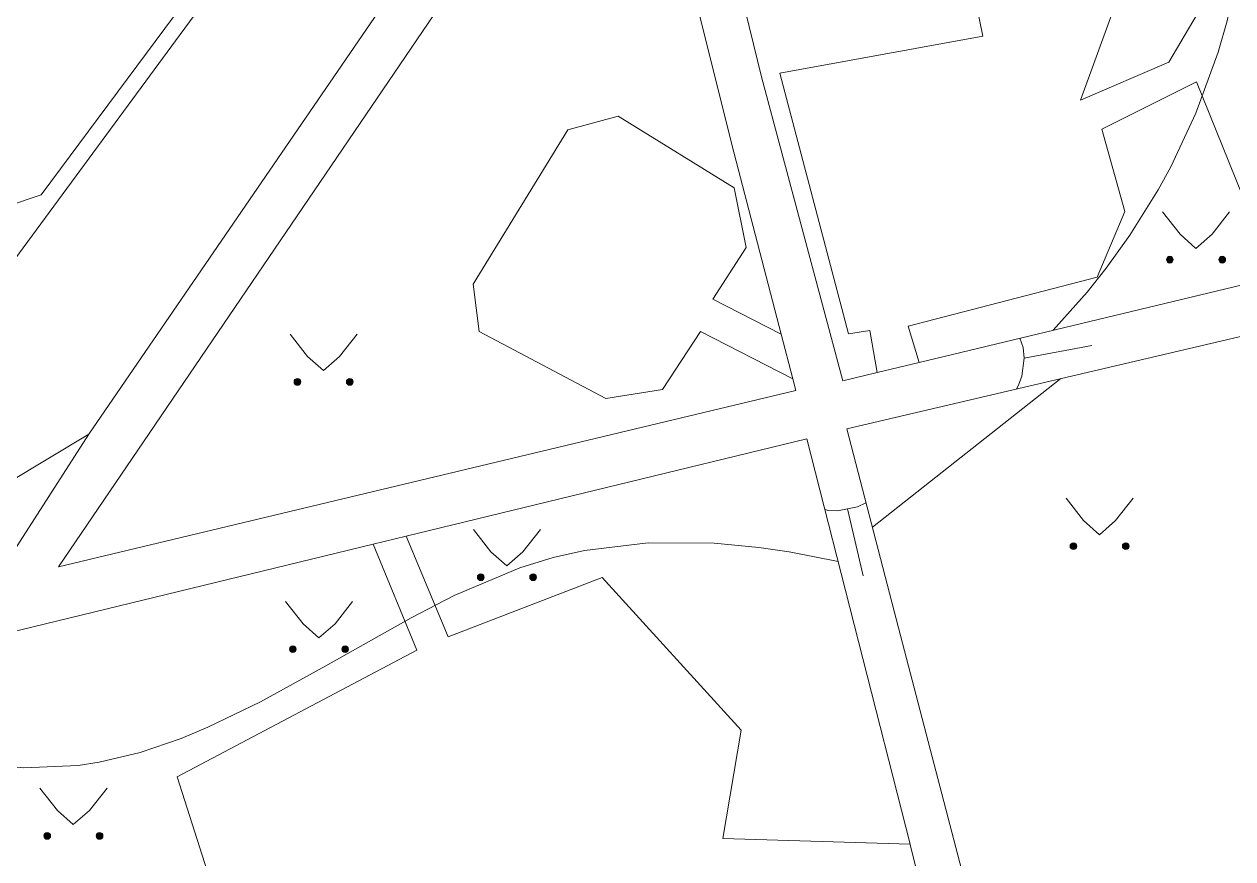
# Model space of a CAD drawing. Extents: x 1000 to 4000, y -5000 to -1000.
# Drawn here: x 1270.06 to 1305.17, y -4333.19 to -4308.93 of the extents above; entities that cross this region are included whole.
import ezdxf

# ---------------------------------------------------------------- set-up
doc = ezdxf.new("R2010")
doc.units = 0
doc.header["$MEASUREMENT"] = 0
for name, color, linetype in [('СЛОЙ_11', 7, 'CONTINUOUS'), ('СЛОЙ_24', 7, 'CONTINUOUS'), ('СЛОЙ_37', 7, 'CONTINUOUS'), ('СЛОЙ_41', 7, 'CONTINUOUS'), ('СЛОЙ_50', 7, 'CONTINUOUS')]:
    doc.layers.add(name, color=color, linetype=linetype)

msp = doc.modelspace()

# ---------------------------------------------------------------- linework, layer by layer
at = {"layer": 'СЛОЙ_11', "color": 253, "linetype": 'Continuous', "lineweight": 0}
msp.add_lwpolyline([(1257.778, -4304.9), (1273.423, -4282.673), (1275.112, -4282.49), (1286.852, -4290.192), (1286.89, -4291.904), (1270.554, -4313.893), (1268.666, -4314.525), (1257.544, -4306.69)], close=True, dxfattribs=at)
at = {"layer": 'СЛОЙ_24', "color": 253, "linetype": 'Continuous', "lineweight": 0}
for p, q in [((1271.055, -4324.703), (1287.605, -4300.347)), ((1296.056, -4318.765), (1313.872, -4314.479)), ((1293.955, -4320.69), (1314.696, -4315.823)), ((1294.836, -4319.059), (1296.056, -4318.765)), ((1293.841, -4319.298), (1294.836, -4319.059)), ((1271.055, -4324.703), (1292.474, -4319.575)), ((1281.156, -4323.813), (1292.792, -4320.982)), ((1280.191, -4324.048), (1281.156, -4323.813)), ((1269.598, -4326.625), (1280.191, -4324.048))]:
    msp.add_line(p, q, dxfattribs=at)
for points in [[(1271.935, -4320.845), (1291.2, -4292.735)], [(1288.77, -4299.376), (1291.475, -4310.462), (1293.841, -4319.298)], [(1287.605, -4300.347), (1290.619, -4312.424), (1292.05, -4317.939)], [(1296.976, -4304.708), (1297.907, -4309.277), (1292.014, -4310.353)], [(1296.056, -4318.765), (1295.735, -4317.704), (1301.232, -4316.285), (1302.03, -4314.377), (1301.365, -4311.982), (1304.114, -4310.607), (1305.444, -4313.89), (1309.346, -4312.204), (1308.06, -4309.232), (1312.381, -4306.662)], [(1304.956, -4307.236), (1303.316, -4310.031), (1300.745, -4311.14), (1302.03, -4307.591)], [(1292.014, -4310.353), (1294.006, -4317.926), (1294.626, -4317.837), (1294.836, -4319.059)], [(1292.388, -4319.242), (1289.707, -4317.859), (1288.598, -4319.544), (1286.958, -4319.811), (1283.278, -4317.859), (1283.101, -4316.484), (1285.849, -4312.004), (1287.312, -4311.605), (1290.682, -4313.69), (1291.037, -4315.419), (1290.061, -4316.928), (1292.05, -4317.939)], [(1292.05, -4317.939), (1292.388, -4319.242)], [(1292.388, -4319.242), (1292.474, -4319.575)], [(1269.188, -4325.117), (1271.935, -4320.845)], [(1292.792, -4320.982), (1295.794, -4332.763)], [(1293.955, -4320.69), (1295.455, -4326.472), (1298.322, -4337.458), (1299.545, -4341.878), (1299.109, -4348.757)], [(1281.156, -4323.813), (1282.375, -4326.739), (1286.852, -4325.009), (1290.887, -4329.445), (1290.355, -4332.594), (1295.794, -4332.763)], [(1280.191, -4324.048), (1281.461, -4327.123), (1274.501, -4330.804), (1276.097, -4335.816), (1281.018, -4339.631), (1282.791, -4339.852), (1281.151, -4343.743), (1275.077, -4339.973), (1274.718, -4340.445), (1273.576, -4339.514)], [(1295.794, -4332.763), (1295.797, -4332.773), (1296.049, -4333.787)]]:
    msp.add_lwpolyline(points, dxfattribs=at)
at = {"layer": 'СЛОЙ_37', "color": 253, "linetype": 'Continuous', "lineweight": 0}
for points in [[(1259.337, -4270.77), (1260.824, -4282.464), (1261.462, -4289.055), (1260.541, -4299.443), (1257.282, -4304.333), (1256.978, -4307.154), (1259.776, -4309.103), (1260.307, -4310.981), (1260.697, -4314.1), (1262.255, -4315.871), (1263.53, -4317.112), (1265.642, -4317.957), (1267.283, -4318.135), (1268.879, -4316.97), (1288.271, -4290.621)], [(1253.818, -4318.729), (1258.255, -4322.25), (1265.347, -4323.904), (1269.602, -4322.25), (1271.935, -4320.845)]]:
    msp.add_lwpolyline(points, dxfattribs=at)
at = {"layer": 'СЛОЙ_41', "color": 253, "linetype": 'Continuous', "lineweight": 0}
for p, q in [((1303.129, -4314.387), (1303.639, -4315.037)), ((1305.079, -4314.387), (1304.569, -4315.037)), ((1303.639, -4315.037), (1304.099, -4315.447)), ((1304.569, -4315.037), (1304.099, -4315.447)), ((1277.779, -4317.94), (1278.289, -4318.59)), ((1279.729, -4317.94), (1279.219, -4318.59)), ((1278.289, -4318.59), (1278.749, -4319)), ((1279.219, -4318.59), (1278.749, -4319)), ((1300.325, -4322.71), (1300.835, -4323.36)), ((1302.275, -4322.71), (1301.765, -4323.36)), ((1300.835, -4323.36), (1301.295, -4323.77)), ((1301.765, -4323.36), (1301.295, -4323.77)), ((1283.106, -4323.616), (1283.616, -4324.266)), ((1285.056, -4323.616), (1284.546, -4324.266)), ((1283.616, -4324.266), (1284.076, -4324.676)), ((1284.546, -4324.266), (1284.076, -4324.676)), ((1277.647, -4325.707), (1278.157, -4326.357)), ((1279.597, -4325.707), (1279.087, -4326.357)), ((1278.157, -4326.357), (1278.617, -4326.767)), ((1279.087, -4326.357), (1278.617, -4326.767)), ((1270.513, -4331.135), (1271.023, -4331.785)), ((1272.463, -4331.135), (1271.953, -4331.785)), ((1271.023, -4331.785), (1271.483, -4332.195)), ((1271.953, -4331.785), (1271.483, -4332.195))]:
    msp.add_line(p, q, dxfattribs=at)
for centre in [(1303.343, -4315.775), (1304.864, -4315.775), (1277.993, -4319.328), (1279.514, -4319.328), (1300.539, -4324.1), (1302.06, -4324.1), (1283.32, -4325.006), (1284.841, -4325.006), (1277.861, -4327.095), (1279.382, -4327.095), (1270.727, -4332.523), (1272.248, -4332.523)]:
    msp.add_circle(centre, 0.0976, dxfattribs=at)
for points in [[(1303.247, -4315.794), (1303.245, -4315.775), (1303.247, -4315.756)], [(1303.252, -4315.812), (1303.247, -4315.756), (1303.252, -4315.738)], [(1303.247, -4315.794), (1303.247, -4315.756), (1303.252, -4315.812)], [(1303.261, -4315.829), (1303.252, -4315.738), (1303.261, -4315.721)], [(1303.252, -4315.812), (1303.252, -4315.738), (1303.261, -4315.829)], [(1303.274, -4315.844), (1303.261, -4315.721), (1303.274, -4315.706)], [(1303.261, -4315.829), (1303.261, -4315.721), (1303.274, -4315.844)], [(1303.288, -4315.856), (1303.274, -4315.706), (1303.288, -4315.694)], [(1303.274, -4315.844), (1303.274, -4315.706), (1303.288, -4315.856)], [(1303.305, -4315.865), (1303.288, -4315.694), (1303.305, -4315.685)], [(1303.288, -4315.856), (1303.288, -4315.694), (1303.305, -4315.865)], [(1303.324, -4315.871), (1303.305, -4315.685), (1303.324, -4315.679)], [(1303.305, -4315.865), (1303.305, -4315.685), (1303.324, -4315.871)], [(1303.343, -4315.873), (1303.324, -4315.679), (1303.343, -4315.677)], [(1303.324, -4315.871), (1303.324, -4315.679), (1303.343, -4315.873)], [(1304.768, -4315.794), (1304.766, -4315.775), (1304.768, -4315.756)], [(1304.773, -4315.812), (1304.768, -4315.756), (1304.773, -4315.738)], [(1304.768, -4315.794), (1304.768, -4315.756), (1304.773, -4315.812)], [(1304.782, -4315.829), (1304.773, -4315.738), (1304.782, -4315.721)], [(1304.773, -4315.812), (1304.773, -4315.738), (1304.782, -4315.829)], [(1304.795, -4315.844), (1304.782, -4315.721), (1304.795, -4315.706)], [(1304.782, -4315.829), (1304.782, -4315.721), (1304.795, -4315.844)], [(1304.809, -4315.856), (1304.795, -4315.706), (1304.809, -4315.694)], [(1304.795, -4315.844), (1304.795, -4315.706), (1304.809, -4315.856)], [(1304.826, -4315.865), (1304.809, -4315.694), (1304.826, -4315.685)], [(1304.809, -4315.856), (1304.809, -4315.694), (1304.826, -4315.865)], [(1304.845, -4315.871), (1304.826, -4315.685), (1304.845, -4315.679)], [(1304.826, -4315.865), (1304.826, -4315.685), (1304.845, -4315.871)], [(1304.864, -4315.873), (1304.845, -4315.679), (1304.864, -4315.677)], [(1304.845, -4315.871), (1304.845, -4315.679), (1304.864, -4315.873)], [(1277.924, -4319.397), (1277.911, -4319.274), (1277.924, -4319.259)], [(1277.938, -4319.409), (1277.924, -4319.259), (1277.938, -4319.247)], [(1277.924, -4319.397), (1277.924, -4319.259), (1277.938, -4319.409)], [(1277.955, -4319.418), (1277.938, -4319.247), (1277.955, -4319.238)], [(1277.938, -4319.409), (1277.938, -4319.247), (1277.955, -4319.418)], [(1277.974, -4319.424), (1277.955, -4319.238), (1277.974, -4319.232)], [(1277.955, -4319.418), (1277.955, -4319.238), (1277.974, -4319.424)], [(1277.993, -4319.426), (1277.974, -4319.232), (1277.993, -4319.23)], [(1277.974, -4319.424), (1277.974, -4319.232), (1277.993, -4319.426)], [(1279.445, -4319.397), (1279.432, -4319.274), (1279.445, -4319.259)], [(1279.459, -4319.409), (1279.445, -4319.259), (1279.459, -4319.247)], [(1279.445, -4319.397), (1279.445, -4319.259), (1279.459, -4319.409)], [(1279.476, -4319.418), (1279.459, -4319.247), (1279.476, -4319.238)], [(1279.459, -4319.409), (1279.459, -4319.247), (1279.476, -4319.418)], [(1279.495, -4319.424), (1279.476, -4319.238), (1279.495, -4319.232)], [(1279.476, -4319.418), (1279.476, -4319.238), (1279.495, -4319.424)], [(1279.514, -4319.426), (1279.495, -4319.232), (1279.514, -4319.23)], [(1279.495, -4319.424), (1279.495, -4319.232), (1279.514, -4319.426)], [(1277.897, -4319.347), (1277.895, -4319.328), (1277.897, -4319.309)], [(1277.902, -4319.365), (1277.897, -4319.309), (1277.902, -4319.291)], [(1277.897, -4319.347), (1277.897, -4319.309), (1277.902, -4319.365)], [(1277.911, -4319.382), (1277.902, -4319.291), (1277.911, -4319.274)], [(1277.902, -4319.365), (1277.902, -4319.291), (1277.911, -4319.382)], [(1277.911, -4319.382), (1277.911, -4319.274), (1277.924, -4319.397)], [(1279.418, -4319.347), (1279.416, -4319.328), (1279.418, -4319.309)], [(1279.423, -4319.365), (1279.418, -4319.309), (1279.423, -4319.291)], [(1279.418, -4319.347), (1279.418, -4319.309), (1279.423, -4319.365)], [(1279.432, -4319.382), (1279.423, -4319.291), (1279.432, -4319.274)], [(1279.423, -4319.365), (1279.423, -4319.291), (1279.432, -4319.382)], [(1279.432, -4319.382), (1279.432, -4319.274), (1279.445, -4319.397)], [(1300.443, -4324.119), (1300.441, -4324.1), (1300.443, -4324.08)], [(1300.449, -4324.137), (1300.443, -4324.08), (1300.449, -4324.062)], [(1300.443, -4324.119), (1300.443, -4324.08), (1300.449, -4324.137)], [(1300.458, -4324.154), (1300.449, -4324.062), (1300.458, -4324.045)], [(1300.449, -4324.137), (1300.449, -4324.062), (1300.458, -4324.154)], [(1300.47, -4324.169), (1300.458, -4324.045), (1300.47, -4324.031)], [(1300.458, -4324.154), (1300.458, -4324.045), (1300.47, -4324.169)], [(1300.485, -4324.181), (1300.47, -4324.031), (1300.485, -4324.018)], [(1300.47, -4324.169), (1300.47, -4324.031), (1300.485, -4324.181)], [(1300.502, -4324.19), (1300.485, -4324.018), (1300.502, -4324.009)], [(1300.485, -4324.181), (1300.485, -4324.018), (1300.502, -4324.19)], [(1300.52, -4324.195), (1300.502, -4324.009), (1300.52, -4324.004)], [(1300.502, -4324.19), (1300.502, -4324.009), (1300.52, -4324.195)], [(1300.539, -4324.197), (1300.52, -4324.004), (1300.539, -4324.002)], [(1300.52, -4324.195), (1300.52, -4324.004), (1300.539, -4324.197)], [(1301.964, -4324.119), (1301.962, -4324.1), (1301.964, -4324.08)], [(1301.97, -4324.137), (1301.964, -4324.08), (1301.97, -4324.062)], [(1301.964, -4324.119), (1301.964, -4324.08), (1301.97, -4324.137)], [(1301.979, -4324.154), (1301.97, -4324.062), (1301.979, -4324.045)], [(1301.97, -4324.137), (1301.97, -4324.062), (1301.979, -4324.154)], [(1301.991, -4324.169), (1301.979, -4324.045), (1301.991, -4324.031)], [(1301.979, -4324.154), (1301.979, -4324.045), (1301.991, -4324.169)], [(1302.006, -4324.181), (1301.991, -4324.031), (1302.006, -4324.018)], [(1301.991, -4324.169), (1301.991, -4324.031), (1302.006, -4324.181)], [(1302.023, -4324.19), (1302.006, -4324.018), (1302.023, -4324.009)], [(1302.006, -4324.181), (1302.006, -4324.018), (1302.023, -4324.19)], [(1302.041, -4324.195), (1302.023, -4324.009), (1302.041, -4324.004)], [(1302.023, -4324.19), (1302.023, -4324.009), (1302.041, -4324.195)], [(1302.06, -4324.197), (1302.041, -4324.004), (1302.06, -4324.002)], [(1302.041, -4324.195), (1302.041, -4324.004), (1302.06, -4324.197)], [(1283.224, -4325.025), (1283.222, -4325.006), (1283.224, -4324.986)], [(1283.23, -4325.043), (1283.224, -4324.986), (1283.23, -4324.968)], [(1283.224, -4325.025), (1283.224, -4324.986), (1283.23, -4325.043)], [(1283.239, -4325.06), (1283.23, -4324.968), (1283.239, -4324.951)], [(1283.23, -4325.043), (1283.23, -4324.968), (1283.239, -4325.06)], [(1283.251, -4325.075), (1283.239, -4324.951), (1283.251, -4324.937)], [(1283.239, -4325.06), (1283.239, -4324.951), (1283.251, -4325.075)], [(1283.266, -4325.087), (1283.251, -4324.937), (1283.266, -4324.924)], [(1283.251, -4325.075), (1283.251, -4324.937), (1283.266, -4325.087)], [(1283.283, -4325.096), (1283.266, -4324.924), (1283.283, -4324.915)], [(1283.266, -4325.087), (1283.266, -4324.924), (1283.283, -4325.096)], [(1283.301, -4325.101), (1283.283, -4324.915), (1283.301, -4324.91)], [(1283.283, -4325.096), (1283.283, -4324.915), (1283.301, -4325.101)], [(1283.32, -4325.103), (1283.301, -4324.91), (1283.32, -4324.908)], [(1283.301, -4325.101), (1283.301, -4324.91), (1283.32, -4325.103)], [(1284.745, -4325.025), (1284.743, -4325.006), (1284.745, -4324.986)], [(1284.751, -4325.043), (1284.745, -4324.986), (1284.751, -4324.968)], [(1284.745, -4325.025), (1284.745, -4324.986), (1284.751, -4325.043)], [(1284.76, -4325.06), (1284.751, -4324.968), (1284.76, -4324.951)], [(1284.751, -4325.043), (1284.751, -4324.968), (1284.76, -4325.06)], [(1284.772, -4325.075), (1284.76, -4324.951), (1284.772, -4324.937)], [(1284.76, -4325.06), (1284.76, -4324.951), (1284.772, -4325.075)], [(1284.787, -4325.087), (1284.772, -4324.937), (1284.787, -4324.924)], [(1284.772, -4325.075), (1284.772, -4324.937), (1284.787, -4325.087)], [(1284.804, -4325.096), (1284.787, -4324.924), (1284.804, -4324.915)], [(1284.787, -4325.087), (1284.787, -4324.924), (1284.804, -4325.096)], [(1284.822, -4325.101), (1284.804, -4324.915), (1284.822, -4324.91)], [(1284.804, -4325.096), (1284.804, -4324.915), (1284.822, -4325.101)], [(1284.841, -4325.103), (1284.822, -4324.91), (1284.841, -4324.908)], [(1284.822, -4325.101), (1284.822, -4324.91), (1284.841, -4325.103)], [(1277.765, -4327.114), (1277.763, -4327.095), (1277.765, -4327.076)], [(1277.77, -4327.132), (1277.765, -4327.076), (1277.77, -4327.058)], [(1277.765, -4327.114), (1277.765, -4327.076), (1277.77, -4327.132)], [(1277.779, -4327.149), (1277.77, -4327.058), (1277.779, -4327.041)], [(1277.77, -4327.132), (1277.77, -4327.058), (1277.779, -4327.149)], [(1277.792, -4327.164), (1277.779, -4327.041), (1277.792, -4327.026)], [(1277.779, -4327.149), (1277.779, -4327.041), (1277.792, -4327.164)], [(1277.806, -4327.176), (1277.792, -4327.026), (1277.806, -4327.014)], [(1277.792, -4327.164), (1277.792, -4327.026), (1277.806, -4327.176)], [(1277.823, -4327.185), (1277.806, -4327.014), (1277.823, -4327.005)], [(1277.806, -4327.176), (1277.806, -4327.014), (1277.823, -4327.185)], [(1277.842, -4327.191), (1277.823, -4327.005), (1277.842, -4326.999)], [(1277.823, -4327.185), (1277.823, -4327.005), (1277.842, -4327.191)], [(1277.861, -4327.193), (1277.842, -4326.999), (1277.861, -4326.997)], [(1277.842, -4327.191), (1277.842, -4326.999), (1277.861, -4327.193)], [(1279.286, -4327.114), (1279.284, -4327.095), (1279.286, -4327.076)], [(1279.291, -4327.132), (1279.286, -4327.076), (1279.291, -4327.058)], [(1279.286, -4327.114), (1279.286, -4327.076), (1279.291, -4327.132)], [(1279.3, -4327.149), (1279.291, -4327.058), (1279.3, -4327.041)], [(1279.291, -4327.132), (1279.291, -4327.058), (1279.3, -4327.149)], [(1279.313, -4327.164), (1279.3, -4327.041), (1279.313, -4327.026)], [(1279.3, -4327.149), (1279.3, -4327.041), (1279.313, -4327.164)], [(1279.327, -4327.176), (1279.313, -4327.026), (1279.327, -4327.014)], [(1279.313, -4327.164), (1279.313, -4327.026), (1279.327, -4327.176)], [(1279.344, -4327.185), (1279.327, -4327.014), (1279.344, -4327.005)], [(1279.327, -4327.176), (1279.327, -4327.014), (1279.344, -4327.185)], [(1279.363, -4327.191), (1279.344, -4327.005), (1279.363, -4326.999)], [(1279.344, -4327.185), (1279.344, -4327.005), (1279.363, -4327.191)], [(1279.382, -4327.193), (1279.363, -4326.999), (1279.382, -4326.997)], [(1279.363, -4327.191), (1279.363, -4326.999), (1279.382, -4327.193)], [(1270.631, -4332.542), (1270.629, -4332.523), (1270.631, -4332.504)], [(1270.636, -4332.56), (1270.631, -4332.504), (1270.636, -4332.486)], [(1270.631, -4332.542), (1270.631, -4332.504), (1270.636, -4332.56)], [(1270.645, -4332.577), (1270.636, -4332.486), (1270.645, -4332.469)], [(1270.636, -4332.56), (1270.636, -4332.486), (1270.645, -4332.577)], [(1270.658, -4332.592), (1270.645, -4332.469), (1270.658, -4332.454)], [(1270.645, -4332.577), (1270.645, -4332.469), (1270.658, -4332.592)], [(1270.672, -4332.604), (1270.658, -4332.454), (1270.672, -4332.442)], [(1270.658, -4332.592), (1270.658, -4332.454), (1270.672, -4332.604)], [(1270.689, -4332.613), (1270.672, -4332.442), (1270.689, -4332.433)], [(1270.672, -4332.604), (1270.672, -4332.442), (1270.689, -4332.613)], [(1270.708, -4332.619), (1270.689, -4332.433), (1270.708, -4332.427)], [(1270.689, -4332.613), (1270.689, -4332.433), (1270.708, -4332.619)], [(1270.727, -4332.621), (1270.708, -4332.427), (1270.727, -4332.425)], [(1270.708, -4332.619), (1270.708, -4332.427), (1270.727, -4332.621)], [(1272.152, -4332.542), (1272.15, -4332.523), (1272.152, -4332.504)], [(1272.157, -4332.56), (1272.152, -4332.504), (1272.157, -4332.486)], [(1272.152, -4332.542), (1272.152, -4332.504), (1272.157, -4332.56)], [(1272.166, -4332.577), (1272.157, -4332.486), (1272.166, -4332.469)], [(1272.157, -4332.56), (1272.157, -4332.486), (1272.166, -4332.577)], [(1272.179, -4332.592), (1272.166, -4332.469), (1272.179, -4332.454)], [(1272.166, -4332.577), (1272.166, -4332.469), (1272.179, -4332.592)], [(1272.193, -4332.604), (1272.179, -4332.454), (1272.193, -4332.442)], [(1272.179, -4332.592), (1272.179, -4332.454), (1272.193, -4332.604)], [(1272.21, -4332.613), (1272.193, -4332.442), (1272.21, -4332.433)], [(1272.193, -4332.604), (1272.193, -4332.442), (1272.21, -4332.613)], [(1272.229, -4332.619), (1272.21, -4332.433), (1272.229, -4332.427)], [(1272.21, -4332.613), (1272.21, -4332.433), (1272.229, -4332.619)], [(1272.248, -4332.621), (1272.229, -4332.427), (1272.248, -4332.425)], [(1272.229, -4332.619), (1272.229, -4332.427), (1272.248, -4332.621)]]:
    msp.add_solid(points, dxfattribs=at)
at = {"layer": 'СЛОЙ_41', "color": 253, "linetype": 'Continuous', "lineweight": 0, "extrusion": (0, 0, -1)}
for points in [[(-1303.343, -4315.873), (-1303.343, -4315.677), (-1303.362, -4315.871)], [(-1303.362, -4315.871), (-1303.343, -4315.677), (-1303.362, -4315.679)], [(-1303.362, -4315.871), (-1303.362, -4315.679), (-1303.38, -4315.865)], [(-1303.38, -4315.865), (-1303.362, -4315.679), (-1303.38, -4315.685)], [(-1303.38, -4315.865), (-1303.38, -4315.685), (-1303.397, -4315.856)], [(-1303.397, -4315.856), (-1303.38, -4315.685), (-1303.397, -4315.694)], [(-1303.397, -4315.856), (-1303.397, -4315.694), (-1303.412, -4315.844)], [(-1303.412, -4315.844), (-1303.397, -4315.694), (-1303.412, -4315.706)], [(-1303.412, -4315.844), (-1303.412, -4315.706), (-1303.424, -4315.829)], [(-1303.424, -4315.829), (-1303.412, -4315.706), (-1303.424, -4315.721)], [(-1303.424, -4315.829), (-1303.424, -4315.721), (-1303.433, -4315.812)], [(-1303.433, -4315.812), (-1303.424, -4315.721), (-1303.433, -4315.738)], [(-1303.433, -4315.812), (-1303.433, -4315.738), (-1303.438, -4315.794)], [(-1303.438, -4315.794), (-1303.433, -4315.738), (-1303.438, -4315.756)], [(-1303.438, -4315.794), (-1303.438, -4315.756), (-1303.44, -4315.775)], [(-1304.864, -4315.873), (-1304.864, -4315.677), (-1304.883, -4315.871)], [(-1304.883, -4315.871), (-1304.864, -4315.677), (-1304.883, -4315.679)], [(-1304.883, -4315.871), (-1304.883, -4315.679), (-1304.901, -4315.865)], [(-1304.901, -4315.865), (-1304.883, -4315.679), (-1304.901, -4315.685)], [(-1304.901, -4315.865), (-1304.901, -4315.685), (-1304.918, -4315.856)], [(-1304.918, -4315.856), (-1304.901, -4315.685), (-1304.918, -4315.694)], [(-1304.918, -4315.856), (-1304.918, -4315.694), (-1304.933, -4315.844)], [(-1304.933, -4315.844), (-1304.918, -4315.694), (-1304.933, -4315.706)], [(-1304.933, -4315.844), (-1304.933, -4315.706), (-1304.945, -4315.829)], [(-1304.945, -4315.829), (-1304.933, -4315.706), (-1304.945, -4315.721)], [(-1304.945, -4315.829), (-1304.945, -4315.721), (-1304.954, -4315.812)], [(-1304.954, -4315.812), (-1304.945, -4315.721), (-1304.954, -4315.738)], [(-1304.954, -4315.812), (-1304.954, -4315.738), (-1304.959, -4315.794)], [(-1304.959, -4315.794), (-1304.954, -4315.738), (-1304.959, -4315.756)], [(-1304.959, -4315.794), (-1304.959, -4315.756), (-1304.961, -4315.775)], [(-1277.993, -4319.426), (-1277.993, -4319.23), (-1278.012, -4319.424)], [(-1278.012, -4319.424), (-1277.993, -4319.23), (-1278.012, -4319.232)], [(-1278.012, -4319.424), (-1278.012, -4319.232), (-1278.03, -4319.418)], [(-1278.03, -4319.418), (-1278.012, -4319.232), (-1278.03, -4319.238)], [(-1278.03, -4319.418), (-1278.03, -4319.238), (-1278.047, -4319.409)], [(-1278.047, -4319.409), (-1278.03, -4319.238), (-1278.047, -4319.247)], [(-1278.047, -4319.409), (-1278.047, -4319.247), (-1278.062, -4319.397)], [(-1278.062, -4319.397), (-1278.047, -4319.247), (-1278.062, -4319.259)], [(-1278.062, -4319.397), (-1278.062, -4319.259), (-1278.074, -4319.382)], [(-1278.074, -4319.382), (-1278.062, -4319.259), (-1278.074, -4319.274)], [(-1279.514, -4319.426), (-1279.514, -4319.23), (-1279.533, -4319.424)], [(-1279.533, -4319.424), (-1279.514, -4319.23), (-1279.533, -4319.232)], [(-1279.533, -4319.424), (-1279.533, -4319.232), (-1279.551, -4319.418)], [(-1279.551, -4319.418), (-1279.533, -4319.232), (-1279.551, -4319.238)], [(-1279.551, -4319.418), (-1279.551, -4319.238), (-1279.568, -4319.409)], [(-1279.568, -4319.409), (-1279.551, -4319.238), (-1279.568, -4319.247)], [(-1279.568, -4319.409), (-1279.568, -4319.247), (-1279.583, -4319.397)], [(-1279.583, -4319.397), (-1279.568, -4319.247), (-1279.583, -4319.259)], [(-1279.583, -4319.397), (-1279.583, -4319.259), (-1279.595, -4319.382)], [(-1279.595, -4319.382), (-1279.583, -4319.259), (-1279.595, -4319.274)], [(-1278.074, -4319.382), (-1278.074, -4319.274), (-1278.083, -4319.365)], [(-1278.083, -4319.365), (-1278.074, -4319.274), (-1278.083, -4319.291)], [(-1278.083, -4319.365), (-1278.083, -4319.291), (-1278.088, -4319.347)], [(-1278.088, -4319.347), (-1278.083, -4319.291), (-1278.088, -4319.309)], [(-1278.088, -4319.347), (-1278.088, -4319.309), (-1278.09, -4319.328)], [(-1279.595, -4319.382), (-1279.595, -4319.274), (-1279.604, -4319.365)], [(-1279.604, -4319.365), (-1279.595, -4319.274), (-1279.604, -4319.291)], [(-1279.604, -4319.365), (-1279.604, -4319.291), (-1279.609, -4319.347)], [(-1279.609, -4319.347), (-1279.604, -4319.291), (-1279.609, -4319.309)], [(-1279.609, -4319.347), (-1279.609, -4319.309), (-1279.611, -4319.328)], [(-1300.539, -4324.197), (-1300.539, -4324.002), (-1300.558, -4324.195)], [(-1300.558, -4324.195), (-1300.539, -4324.002), (-1300.558, -4324.004)], [(-1300.558, -4324.195), (-1300.558, -4324.004), (-1300.576, -4324.19)], [(-1300.576, -4324.19), (-1300.558, -4324.004), (-1300.576, -4324.009)], [(-1300.576, -4324.19), (-1300.576, -4324.009), (-1300.593, -4324.181)], [(-1300.593, -4324.181), (-1300.576, -4324.009), (-1300.593, -4324.018)], [(-1300.593, -4324.181), (-1300.593, -4324.018), (-1300.608, -4324.169)], [(-1300.608, -4324.169), (-1300.593, -4324.018), (-1300.608, -4324.031)], [(-1300.608, -4324.169), (-1300.608, -4324.031), (-1300.62, -4324.154)], [(-1300.62, -4324.154), (-1300.608, -4324.031), (-1300.62, -4324.045)], [(-1300.62, -4324.154), (-1300.62, -4324.045), (-1300.629, -4324.137)], [(-1300.629, -4324.137), (-1300.62, -4324.045), (-1300.629, -4324.062)], [(-1300.629, -4324.137), (-1300.629, -4324.062), (-1300.635, -4324.119)], [(-1300.635, -4324.119), (-1300.629, -4324.062), (-1300.635, -4324.08)], [(-1300.635, -4324.119), (-1300.635, -4324.08), (-1300.637, -4324.1)], [(-1302.06, -4324.197), (-1302.06, -4324.002), (-1302.079, -4324.195)], [(-1302.079, -4324.195), (-1302.06, -4324.002), (-1302.079, -4324.004)], [(-1302.079, -4324.195), (-1302.079, -4324.004), (-1302.097, -4324.19)], [(-1302.097, -4324.19), (-1302.079, -4324.004), (-1302.097, -4324.009)], [(-1302.097, -4324.19), (-1302.097, -4324.009), (-1302.114, -4324.181)], [(-1302.114, -4324.181), (-1302.097, -4324.009), (-1302.114, -4324.018)], [(-1302.114, -4324.181), (-1302.114, -4324.018), (-1302.129, -4324.169)], [(-1302.129, -4324.169), (-1302.114, -4324.018), (-1302.129, -4324.031)], [(-1302.129, -4324.169), (-1302.129, -4324.031), (-1302.141, -4324.154)], [(-1302.141, -4324.154), (-1302.129, -4324.031), (-1302.141, -4324.045)], [(-1302.141, -4324.154), (-1302.141, -4324.045), (-1302.15, -4324.137)], [(-1302.15, -4324.137), (-1302.141, -4324.045), (-1302.15, -4324.062)], [(-1302.15, -4324.137), (-1302.15, -4324.062), (-1302.156, -4324.119)], [(-1302.156, -4324.119), (-1302.15, -4324.062), (-1302.156, -4324.08)], [(-1302.156, -4324.119), (-1302.156, -4324.08), (-1302.158, -4324.1)], [(-1283.32, -4325.103), (-1283.32, -4324.908), (-1283.339, -4325.101)], [(-1283.339, -4325.101), (-1283.32, -4324.908), (-1283.339, -4324.91)], [(-1283.339, -4325.101), (-1283.339, -4324.91), (-1283.357, -4325.096)], [(-1283.357, -4325.096), (-1283.339, -4324.91), (-1283.357, -4324.915)], [(-1283.357, -4325.096), (-1283.357, -4324.915), (-1283.374, -4325.087)], [(-1283.374, -4325.087), (-1283.357, -4324.915), (-1283.374, -4324.924)], [(-1283.374, -4325.087), (-1283.374, -4324.924), (-1283.389, -4325.075)], [(-1283.389, -4325.075), (-1283.374, -4324.924), (-1283.389, -4324.937)], [(-1283.389, -4325.075), (-1283.389, -4324.937), (-1283.401, -4325.06)], [(-1283.401, -4325.06), (-1283.389, -4324.937), (-1283.401, -4324.951)], [(-1283.401, -4325.06), (-1283.401, -4324.951), (-1283.41, -4325.043)], [(-1283.41, -4325.043), (-1283.401, -4324.951), (-1283.41, -4324.968)], [(-1283.41, -4325.043), (-1283.41, -4324.968), (-1283.416, -4325.025)], [(-1283.416, -4325.025), (-1283.41, -4324.968), (-1283.416, -4324.986)], [(-1283.416, -4325.025), (-1283.416, -4324.986), (-1283.418, -4325.006)], [(-1284.841, -4325.103), (-1284.841, -4324.908), (-1284.86, -4325.101)], [(-1284.86, -4325.101), (-1284.841, -4324.908), (-1284.86, -4324.91)], [(-1284.86, -4325.101), (-1284.86, -4324.91), (-1284.878, -4325.096)], [(-1284.878, -4325.096), (-1284.86, -4324.91), (-1284.878, -4324.915)], [(-1284.878, -4325.096), (-1284.878, -4324.915), (-1284.895, -4325.087)], [(-1284.895, -4325.087), (-1284.878, -4324.915), (-1284.895, -4324.924)], [(-1284.895, -4325.087), (-1284.895, -4324.924), (-1284.91, -4325.075)], [(-1284.91, -4325.075), (-1284.895, -4324.924), (-1284.91, -4324.937)], [(-1284.91, -4325.075), (-1284.91, -4324.937), (-1284.922, -4325.06)], [(-1284.922, -4325.06), (-1284.91, -4324.937), (-1284.922, -4324.951)], [(-1284.922, -4325.06), (-1284.922, -4324.951), (-1284.931, -4325.043)], [(-1284.931, -4325.043), (-1284.922, -4324.951), (-1284.931, -4324.968)], [(-1284.931, -4325.043), (-1284.931, -4324.968), (-1284.937, -4325.025)], [(-1284.937, -4325.025), (-1284.931, -4324.968), (-1284.937, -4324.986)], [(-1284.937, -4325.025), (-1284.937, -4324.986), (-1284.939, -4325.006)], [(-1277.861, -4327.193), (-1277.861, -4326.997), (-1277.88, -4327.191)], [(-1277.88, -4327.191), (-1277.861, -4326.997), (-1277.88, -4326.999)], [(-1277.88, -4327.191), (-1277.88, -4326.999), (-1277.898, -4327.185)], [(-1277.898, -4327.185), (-1277.88, -4326.999), (-1277.898, -4327.005)], [(-1277.898, -4327.185), (-1277.898, -4327.005), (-1277.915, -4327.176)], [(-1277.915, -4327.176), (-1277.898, -4327.005), (-1277.915, -4327.014)], [(-1277.915, -4327.176), (-1277.915, -4327.014), (-1277.93, -4327.164)], [(-1277.93, -4327.164), (-1277.915, -4327.014), (-1277.93, -4327.026)], [(-1277.93, -4327.164), (-1277.93, -4327.026), (-1277.942, -4327.149)], [(-1277.942, -4327.149), (-1277.93, -4327.026), (-1277.942, -4327.041)], [(-1277.942, -4327.149), (-1277.942, -4327.041), (-1277.951, -4327.132)], [(-1277.951, -4327.132), (-1277.942, -4327.041), (-1277.951, -4327.058)], [(-1277.951, -4327.132), (-1277.951, -4327.058), (-1277.956, -4327.114)], [(-1277.956, -4327.114), (-1277.951, -4327.058), (-1277.956, -4327.076)], [(-1277.956, -4327.114), (-1277.956, -4327.076), (-1277.958, -4327.095)], [(-1279.382, -4327.193), (-1279.382, -4326.997), (-1279.401, -4327.191)], [(-1279.401, -4327.191), (-1279.382, -4326.997), (-1279.401, -4326.999)], [(-1279.401, -4327.191), (-1279.401, -4326.999), (-1279.419, -4327.185)], [(-1279.419, -4327.185), (-1279.401, -4326.999), (-1279.419, -4327.005)], [(-1279.419, -4327.185), (-1279.419, -4327.005), (-1279.436, -4327.176)], [(-1279.436, -4327.176), (-1279.419, -4327.005), (-1279.436, -4327.014)], [(-1279.436, -4327.176), (-1279.436, -4327.014), (-1279.451, -4327.164)], [(-1279.451, -4327.164), (-1279.436, -4327.014), (-1279.451, -4327.026)], [(-1279.451, -4327.164), (-1279.451, -4327.026), (-1279.463, -4327.149)], [(-1279.463, -4327.149), (-1279.451, -4327.026), (-1279.463, -4327.041)], [(-1279.463, -4327.149), (-1279.463, -4327.041), (-1279.472, -4327.132)], [(-1279.472, -4327.132), (-1279.463, -4327.041), (-1279.472, -4327.058)], [(-1279.472, -4327.132), (-1279.472, -4327.058), (-1279.477, -4327.114)], [(-1279.477, -4327.114), (-1279.472, -4327.058), (-1279.477, -4327.076)], [(-1279.477, -4327.114), (-1279.477, -4327.076), (-1279.479, -4327.095)], [(-1270.727, -4332.621), (-1270.727, -4332.425), (-1270.746, -4332.619)], [(-1270.746, -4332.619), (-1270.727, -4332.425), (-1270.746, -4332.427)], [(-1270.746, -4332.619), (-1270.746, -4332.427), (-1270.764, -4332.613)], [(-1270.764, -4332.613), (-1270.746, -4332.427), (-1270.764, -4332.433)], [(-1270.764, -4332.613), (-1270.764, -4332.433), (-1270.781, -4332.604)], [(-1270.781, -4332.604), (-1270.764, -4332.433), (-1270.781, -4332.442)], [(-1270.781, -4332.604), (-1270.781, -4332.442), (-1270.796, -4332.592)], [(-1270.796, -4332.592), (-1270.781, -4332.442), (-1270.796, -4332.454)], [(-1270.796, -4332.592), (-1270.796, -4332.454), (-1270.808, -4332.577)], [(-1270.808, -4332.577), (-1270.796, -4332.454), (-1270.808, -4332.469)], [(-1270.808, -4332.577), (-1270.808, -4332.469), (-1270.817, -4332.56)], [(-1270.817, -4332.56), (-1270.808, -4332.469), (-1270.817, -4332.486)], [(-1270.817, -4332.56), (-1270.817, -4332.486), (-1270.822, -4332.542)], [(-1270.822, -4332.542), (-1270.817, -4332.486), (-1270.822, -4332.504)], [(-1270.822, -4332.542), (-1270.822, -4332.504), (-1270.824, -4332.523)], [(-1272.248, -4332.621), (-1272.248, -4332.425), (-1272.267, -4332.619)], [(-1272.267, -4332.619), (-1272.248, -4332.425), (-1272.267, -4332.427)], [(-1272.267, -4332.619), (-1272.267, -4332.427), (-1272.285, -4332.613)], [(-1272.285, -4332.613), (-1272.267, -4332.427), (-1272.285, -4332.433)], [(-1272.285, -4332.613), (-1272.285, -4332.433), (-1272.302, -4332.604)], [(-1272.302, -4332.604), (-1272.285, -4332.433), (-1272.302, -4332.442)], [(-1272.302, -4332.604), (-1272.302, -4332.442), (-1272.317, -4332.592)], [(-1272.317, -4332.592), (-1272.302, -4332.442), (-1272.317, -4332.454)], [(-1272.317, -4332.592), (-1272.317, -4332.454), (-1272.329, -4332.577)], [(-1272.329, -4332.577), (-1272.317, -4332.454), (-1272.329, -4332.469)], [(-1272.329, -4332.577), (-1272.329, -4332.469), (-1272.338, -4332.56)], [(-1272.338, -4332.56), (-1272.329, -4332.469), (-1272.338, -4332.486)], [(-1272.338, -4332.56), (-1272.338, -4332.486), (-1272.343, -4332.542)], [(-1272.343, -4332.542), (-1272.338, -4332.486), (-1272.343, -4332.504)], [(-1272.343, -4332.542), (-1272.343, -4332.504), (-1272.345, -4332.523)]]:
    msp.add_solid(points, dxfattribs=at)
at = {"layer": 'СЛОЙ_50', "color": 253, "linetype": 'Continuous', "lineweight": 0}
msp.add_line((1299.107, -4318.639), (1301.071, -4318.266), dxfattribs=at)
for points in [[(1299.951, -4317.828), (1300.936, -4316.721), (1301.492, -4316.019), (1302.178, -4315.061), (1302.998, -4313.748), (1303.367, -4313.075), (1304.097, -4311.522), (1304.744, -4309.744), (1305.004, -4308.83), (1305.315, -4307.429), (1305.604, -4305.258), (1305.68, -4303.003), (1305.651, -4302.22)], [(1298.981, -4318.061), (1299.076, -4318.332), (1299.107, -4318.639), (1299.037, -4319.162), (1298.946, -4319.422), (1298.886, -4319.533)], [(1294.698, -4323.553), (1300.172, -4319.231)], [(1293.315, -4323.033), (1293.428, -4323.064), (1293.684, -4323.078), (1293.975, -4323.019), (1294.266, -4322.96), (1294.513, -4322.843)], [(1293.975, -4323.019), (1294.43, -4324.967)], [(1267.237, -4330.084), (1268.267, -4330.335), (1268.983, -4330.45), (1270.048, -4330.54), (1271.626, -4330.475), (1272.231, -4330.383), (1273.43, -4330.095), (1274.613, -4329.689), (1275.393, -4329.366), (1276.925, -4328.626), (1278.818, -4327.584), (1281.303, -4326.18), (1282.55, -4325.539), (1284.453, -4324.736), (1285.428, -4324.434), (1286.332, -4324.228), (1288.189, -4324.008), (1290.101, -4324.018), (1291.401, -4324.14), (1292.279, -4324.267), (1293.701, -4324.549)]]:
    msp.add_lwpolyline(points, dxfattribs=at)

doc.saveas('drawing.dxf')
